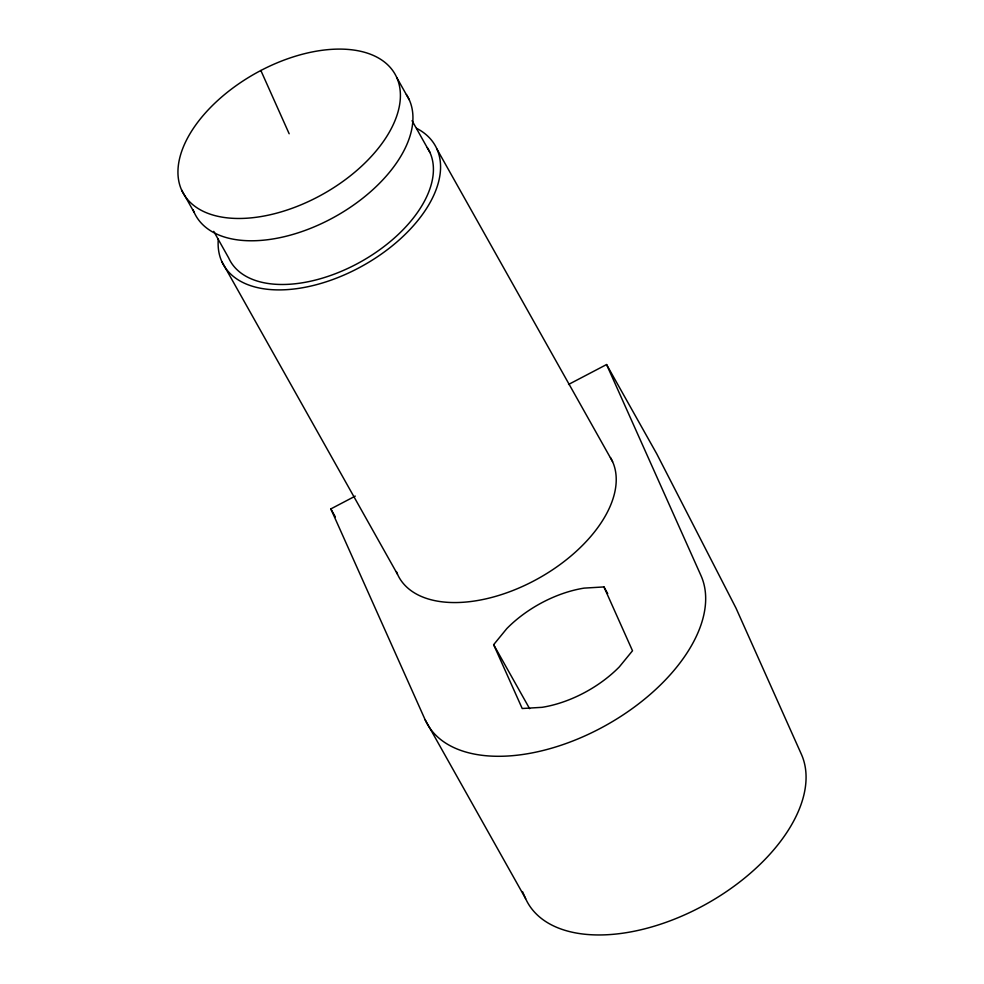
<?xml version="1.0" encoding="UTF-8"?>
<svg xmlns="http://www.w3.org/2000/svg" width="984" height="984" viewBox="0 0 984 984"><rect width="100%" height="100%" fill="white"/><g stroke="black" fill="none" stroke-linecap="round" stroke-linejoin="round"><path stroke-width="1.48" d="M603.955 586.931L632.503 650.768L619.33 666.881A87.281 49.68 -29.3 0 1 542.073 707.324L522.209 708.517L493.648 644.68L506.834 628.567A87.281 49.68 -29.3 0 1 584.09 588.125L603.955 586.931L607.694 593.598M568.543 384.461L606.574 364.547L656.771 453.882L736.007 608.137L801.345 754.199A155.767 88.646 -29.3 0 1 699.772 907.531A155.767 88.646 -29.3 0 1 525.591 898.564L425.211 719.907L330.833 508.912L355.273 496.108M396.712 77.465A121.499 69.151 -29.3 0 1 259.911 216.738A121.499 69.151 -29.3 0 1 210.871 107.096A121.499 69.151 -29.3 0 1 396.712 77.465L409.258 99.802M436.859 148.928L612.54 461.582M412.062 120.675L429.971 152.545M493.648 644.68L529.613 708.677M213.749 231.363L228.669 257.919A113.713 64.71 -29.3 0 0 360.169 262.125A113.713 64.71 -29.3 0 0 427.277 147.588M181.622 190.072L194.168 212.396M221.781 261.535L397.462 574.189M330.833 508.912L335.323 516.908M606.574 364.547L700.952 575.542A155.767 88.646 -29.3 0 1 599.379 728.873A155.767 88.646 -29.3 0 1 425.211 719.907M260.846 70.467L289.161 133.762M522.479 891.602L525.591 898.564M610.474 457.585A121.499 69.151 -29.3 0 1 534.669 580.462A121.499 69.151 -29.3 0 1 396.417 571.606M416.564 128.314A121.499 69.151 -29.3 0 1 362.653 265.815A121.499 69.151 -29.3 0 1 218.313 238.952M406.392 94.513A121.499 69.151 -29.3 0 1 332.543 218.054A121.499 69.151 -29.3 0 1 193.122 209.826"/></g></svg>
